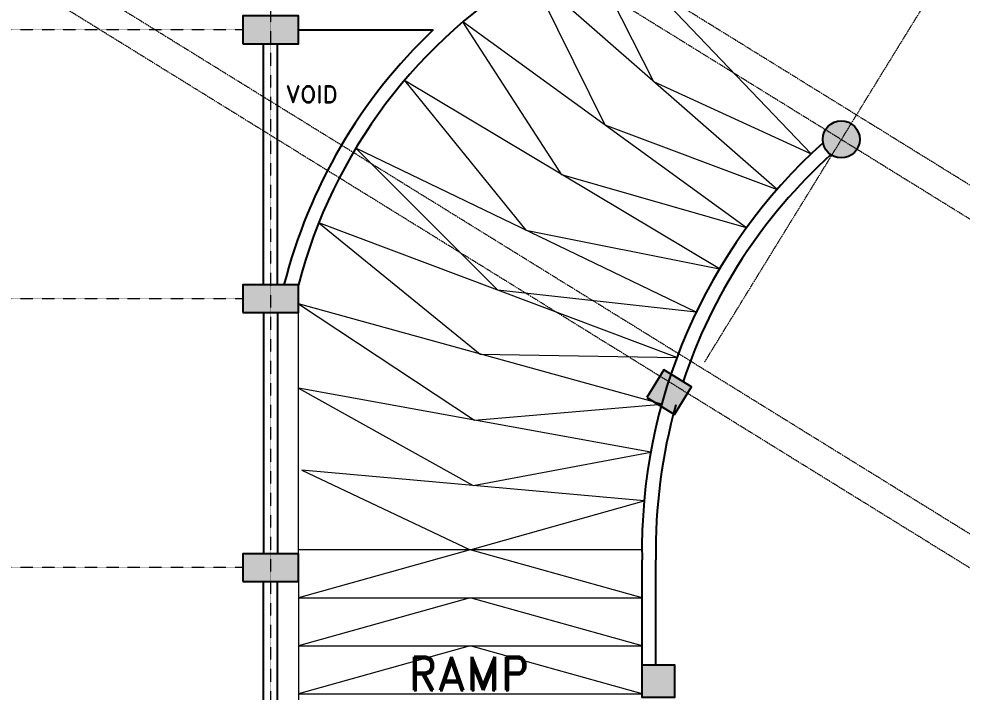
# Model space of a CAD drawing. Header units: inches. Extents: x -110725 to 51121, y 8404 to 44825.
# Drawn here: x -31697 to -31087, y 21380 to 21815 of the extents above; entities that cross this region are included whole.
import ezdxf

# ---------------------------------------------------------------- set-up
doc = ezdxf.new("R2010")
doc.units = ezdxf.units.IN
doc.header["$LTSCALE"] = 0.1
doc.header["$MEASUREMENT"] = 0
doc.linetypes.add('CENTER', pattern=[2, 1.25, -0.25, 0.25, -0.25])
doc.layers.get('0').update_dxf_attribs({"color": 1, "lineweight": 0})
doc.layers.get('Defpoints').update_dxf_attribs({"lineweight": 0})
for name, color, linetype, lineweight in [('CAR', 4, 'Continuous', 0), ('dim', 252, 'Continuous', 0), ('GRID', 8, 'CENTER', 0), ('ramp', 3, 'Continuous', 20), ('TEXT', 3, 'Continuous', 0), ('WALL', 7, 'Continuous', 0)]:
    doc.layers.add(name, color=color, linetype=linetype, lineweight=lineweight)
for name, color, linetype in [('Column Hatch', 7, 'Continuous'), ('COLUMNS', 200, 'Continuous'), ('GF', 1, 'Continuous')]:
    doc.layers.add(name, color=color, linetype=linetype)
doc.styles.add('EHSAN', font='arial.ttf', dxfattribs={"height": 54})
doc.styles.add('ROMAND', font='romand.shx')
doc.dimstyles.new('DIM1', dxfattribs={"dimtxt": 54, "dimasz": 6, "dimexe": 6, "dimexo": 3, "dimgap": 1, "dimtad": 0, "dimzin": 0, "dimdsep": 46, "dimlunit": 4, "dimtxsty": 'EHSAN', "dimblk": 'ARCHTICK', "dimcen": 3, "dimdle": 6, "dimclrd": 4, "dimclre": 4, "dimclrt": 6, "dimadec": 0, "dimazin": 0, "dimtfac": 1, "dimtofl": 0, "dimtmove": 1, "dimatfit": 3, "dimldrblk": 'ARCHTICK', "dimfxl": 4, "dimtolj": 1, "dimtzin": 3, "dimlwd": -1, "dimlwe": -1, "dimarcsym": 0})

# ---------------------------------------------------------------- blocks, each defined once
blk = doc.blocks.new('_ArchTick')
at = {"color": 0, "linetype": 'ByBlock', "const_width": 0.15}
blk.add_lwpolyline([(-0.5, -0.5), (0.5, 0.5)], dxfattribs=at)
blk = doc.blocks.new('*D34')
at = {"layer": 'Defpoints', "color": 0, "transparency": 16777216}
for p in [(-31746.87, 23059.65), (-31889.66, 22829.58), (-28289.23, 20595.18, 1175.74)]:
    blk.add_point(p, dxfattribs=at)
at = {"layer": 'dim', "color": 4, "transparency": 16777216}
for p, q in [((-31767.27, 23072.31), (-30060.86, 22013.32)), ((-31888.08, 22832.13), (-31743.71, 23064.75)), ((-28126.06, 20812.6), (-29832.47, 21871.59)), ((-28287.65, 20597.73), (-28143.29, 20830.35))]:
    blk.add_line(p, q, dxfattribs=at)
at = {"layer": 'dim', "color": 4, "transparency": 16777216, "xscale": 24, "yscale": 24, "zscale": 24}
for p, rotation in [((-31746.87, 23059.65), 148.1765203500402), ((-28146.45, 20825.25), 328.1765203500402)]:
    blk.add_blockref('_ArchTick', p, dxfattribs=dict(at, rotation=rotation))
at = {"layer": 'dim', "color": 6, "transparency": 16777216, "insert": (-29946.66, 21942.45), "char_height": 54, "attachment_point": 5, "rotation": 328.17652, "style": 'EHSAN'}
blk.add_mtext('\\A1;353\'-1{\\H1.000000x;\\S1/2;}"', dxfattribs=at)

msp = doc.modelspace()

# ---------------------------------------------------------------- hatches: boundary and pattern name
at = {"layer": 'Column Hatch'}
for points in [[(-31516.37464, 21817.2792), (-31552.37464, 21817.2792), (-31552.37464, 21799.2792), (-31516.37464, 21799.2792)], [(-31516.37464, 21817.2792), (-31552.37464, 21817.2792), (-31552.37464, 21799.2792), (-31516.37464, 21799.2792)], [(-31152.90616, 21737.40973, 1), (-31176.90616, 21737.40973, 1)], [(-31152.90616, 21737.40973, 1), (-31176.90616, 21737.40973, 1)], [(-31516.37464, 21643.2792), (-31552.37464, 21643.2792), (-31552.37464, 21625.2792), (-31516.37464, 21625.2792)], [(-31516.37464, 21643.2792), (-31552.37464, 21643.2792), (-31552.37464, 21625.2792), (-31516.37464, 21625.2792)], [(-31261.87392, 21577.28521), (-31279.73426, 21588.33108), (-31290.73498, 21570.4429), (-31272.87464, 21559.39703)], [(-31261.87392, 21577.28521), (-31279.73426, 21588.33108), (-31290.73498, 21570.4429), (-31272.87464, 21559.39703)], [(-31516.37464, 21469.2792), (-31552.37464, 21469.2792), (-31552.37464, 21451.2792), (-31516.37464, 21451.2792)], [(-31516.37464, 21469.2792), (-31552.37464, 21469.2792), (-31552.37464, 21451.2792), (-31516.37464, 21451.2792)], [(-31272.87464, 21397.2792), (-31293.87464, 21397.2792), (-31293.87464, 21376.2792), (-31272.87464, 21376.2792)], [(-31272.87464, 21397.2792), (-31293.87464, 21397.2792), (-31293.87464, 21376.2792), (-31272.87464, 21376.2792)]]:
    msp.add_hatch(color=256, dxfattribs=at).paths.add_polyline_path(points)

# ---------------------------------------------------------------- linework, layer by layer
at = {"layer": 'CAR', "linetype": 'Continuous'}
msp.add_circle((-33960.35096, 21924.4645, 27.16259), 11425.94255, dxfattribs=at)
at = {"layer": 'COLUMNS', "elevation": 1.07221}
for points in [[(-31552.37464, 21799.2792), (-31516.37464, 21799.2792), (-31516.37464, 21817.2792), (-31552.37464, 21817.2792)], [(-31552.37464, 21799.2792), (-31516.37464, 21799.2792), (-31516.37464, 21817.2792), (-31552.37464, 21817.2792)], [(-31552.37464, 21625.2792), (-31516.37464, 21625.2792), (-31516.37464, 21643.2792), (-31552.37464, 21643.2792)], [(-31552.37464, 21625.2792), (-31516.37464, 21625.2792), (-31516.37464, 21643.2792), (-31552.37464, 21643.2792)], [(-31290.73498, 21570.4429), (-31272.87464, 21559.39703), (-31261.87392, 21577.28521), (-31279.73426, 21588.33108)], [(-31290.73498, 21570.4429), (-31272.87464, 21559.39703), (-31261.87392, 21577.28521), (-31279.73426, 21588.33108)], [(-31552.37464, 21451.2792), (-31516.37464, 21451.2792), (-31516.37464, 21469.2792), (-31552.37464, 21469.2792)], [(-31552.37464, 21451.2792), (-31516.37464, 21451.2792), (-31516.37464, 21469.2792), (-31552.37464, 21469.2792)], [(-31293.87464, 21397.2792), (-31272.87464, 21397.2792), (-31272.87464, 21376.2792), (-31293.87464, 21376.2792)], [(-31293.87464, 21397.2792), (-31272.87464, 21397.2792), (-31272.87464, 21376.2792), (-31293.87464, 21376.2792)]]:
    msp.add_lwpolyline(points, close=True, dxfattribs=at)
at = {"layer": 'COLUMNS'}
msp.add_circle((-31164.90616, 21737.40973, 1.07221), 12, dxfattribs=at)
msp.add_circle((-31164.90616, 21737.40973, 1.07221), 12, dxfattribs=at)
at = {"layer": 'GF'}
for p, q in [((-31516.37464, 21808.2792, 1.07221), (-31429.08192, 21808.2792, 1.07221)), ((-31538.87464, 21643.2792, 1.07221), (-31538.87464, 21799.2792, 1.07221)), ((-31538.87464, 21643.2792, 1.07221), (-31538.87464, 21799.2792, 1.07221)), ((-31529.87464, 21643.2792, 1.07221), (-31529.87464, 21799.2792, 1.07221)), ((-31529.87464, 21643.2792, 1.07221), (-31529.87464, 21799.2792, 1.07221)), ((-31538.87464, 21625.2792, 1.07221), (-31538.87464, 21469.2792, 1.07221)), ((-31529.87464, 21625.2792, 1.07221), (-31529.87464, 21469.2792, 1.07221)), ((-31293.87464, 21397.2792, 1.07221), (-31293.87464, 21465.23271, 1.07221)), ((-31284.87464, 21397.2792, 1.07221), (-31284.87464, 21465.31549, 1.07221)), ((-31538.87464, 21295.2792, 1.07221), (-31538.87464, 21451.2792, 1.07221)), ((-31529.87464, 21295.2792, 1.07221), (-31529.87464, 21451.2792, 1.07221))]:
    msp.add_line(p, q, dxfattribs=at)
for centre, radius, start, end in [((-31192.26748, 21558.88883, 1.07221), 334.91371, 120.53986716, 165.40550015), ((-31192.26748, 21558.88883, 1.07221), 343.91371, 133.51834688, 165.79556652), ((-30939.32823, 21471.7139, 1.07221), 354.60565, 132.01900245, 181.04726376), ((-30939.32823, 21471.7139, 1.07221), 345.60565, 132.25251949, 161.62674173), ((-30939.32823, 21471.7139, 1.07221), 345.60565, 164.25027139, 181.06081253)]:
    msp.add_arc(centre, radius, start, end, dxfattribs=at)
at = {"layer": 'GRID'}
for p, q in [((-32347.5035, 22490.8161), (-28778.6211, 20283.61198)), ((-31534.37464, 22482.67175), (-31534.37464, 20401.46031)), ((-31534.37464, 22482.67175, 1.07221), (-31534.37464, 20401.46031, 1.07221)), ((-32357.36725, 22474.89692, 1.07221), (-28788.48485, 20267.6928, 1.07221)), ((-32448.49398, 22327.52213), (-28880.434, 20120.82663)), ((-32458.35773, 22311.60294, 1.07221), (-28890.29775, 20104.90745, 1.07221)), ((-30834.70423, 22274.23903), (-31253.51747, 21593.21054)), ((-30834.70423, 22274.23903, 1.07221), (-31253.51747, 21593.21054, 1.07221)), ((-31552.37464, 21808.2792), (-32598.97302, 21808.2792)), ((-31552.37464, 21808.2792, 1.07221), (-32598.97302, 21808.2792, 1.07221)), ((-31552.37464, 21634.2792), (-32598.97302, 21634.2792)), ((-31552.37464, 21634.2792, 1.07221), (-32598.97302, 21634.2792, 1.07221)), ((-31552.37464, 21460.2792), (-32598.97302, 21460.2792)), ((-31552.37464, 21460.2792, 1.07221), (-32598.97302, 21460.2792, 1.07221))]:
    msp.add_line(p, q, dxfattribs=at)
at = {"layer": 'ramp'}
for p, q in [((-31184.38295, 21728.02104), (-31351.44906, 21902.75849)), ((-31351.44906, 21902.75849), (-31286.4328, 21774.97002)), ((-31184.38295, 21728.02104, 1.07221), (-31351.44906, 21902.75849, 1.07221)), ((-31351.44906, 21902.75849, 1.07221), (-31286.4328, 21774.97002, 1.07221)), ((-31206.37163, 21705.02269), (-31366.49397, 21844.91736)), ((-31366.49397, 21844.91736), (-31318.00749, 21746.84048)), ((-31206.37163, 21705.02269, 1.07221), (-31366.49397, 21844.91736, 1.07221)), ((-31366.49397, 21844.91736, 1.07221), (-31318.00749, 21746.84048, 1.07221)), ((-31226.21023, 21680.14587), (-31409.80476, 21813.5351)), ((-31345.73371, 21714.52987), (-31409.80476, 21813.5351)), ((-31226.21023, 21680.14587, 1.07221), (-31409.80476, 21813.5351, 1.07221)), ((-31345.73371, 21714.52987, 1.07221), (-31409.80476, 21813.5351, 1.07221)), ((-31243.73902, 21653.59088), (-31447.7284, 21775.46886)), ((-31447.7284, 21775.46886), (-31368.98978, 21678.62799)), ((-31243.73902, 21653.59088, 1.07221), (-31447.7284, 21775.46886, 1.07221)), ((-31447.7284, 21775.46886, 1.07221), (-31368.98978, 21678.62799, 1.07221)), ((-31286.4328, 21774.97002), (-31184.38295, 21728.02104)), ((-31286.4328, 21774.97002, 1.07221), (-31184.38295, 21728.02104, 1.07221)), ((-31318.00749, 21746.84048), (-31206.37163, 21705.02269)), ((-31318.00749, 21746.84048, 1.07221), (-31206.37163, 21705.02269, 1.07221)), ((-31258.81688, 21625.57152), (-31479.16268, 21731.68447)), ((-31387.2615, 21639.82607), (-31479.16268, 21731.68447)), ((-31258.81688, 21625.57152, 1.07221), (-31479.16268, 21731.68447, 1.07221)), ((-31387.2615, 21639.82607, 1.07221), (-31479.16268, 21731.68447, 1.07221)), ((-31226.21023, 21680.14587), (-31345.73371, 21714.52987)), ((-31226.21023, 21680.14587, 1.07221), (-31345.73371, 21714.52987, 1.07221)), ((-31271.3224, 21596.31339), (-31503.20061, 21683.33874)), ((-31503.20061, 21683.33874), (-31398.76477, 21598.51033)), ((-31271.3224, 21596.31339, 1.07221), (-31503.20061, 21683.33874, 1.07221)), ((-31503.20061, 21683.33874, 1.07221), (-31398.76477, 21598.51033, 1.07221)), ((-31368.98978, 21678.62799), (-31243.73902, 21653.59088)), ((-31368.98978, 21678.62799, 1.07221), (-31243.73902, 21653.59088, 1.07221)), ((-31258.81688, 21625.57152), (-31387.2615, 21639.82607)), ((-31258.81688, 21625.57152, 1.07221), (-31387.2615, 21639.82607, 1.07221)), ((-31281.1549, 21566.05207), (-31516.37464, 21630.96859)), ((-31516.37464, 21630.96859), (-31402.30493, 21555.73178)), ((-31281.1549, 21566.05207, 1.07221), (-31516.37464, 21630.96859, 1.07221)), ((-31516.37464, 21630.96859, 1.07221), (-31402.30493, 21555.73178, 1.07221)), ((-31516.37464, 21469.2792), (-31516.37464, 21625.2792)), ((-31516.37464, 21469.2792, 1.07221), (-31516.37464, 21625.2792, 1.07221)), ((-31398.76477, 21598.51033), (-31271.3224, 21596.31339)), ((-31398.76477, 21598.51033, 1.07221), (-31271.3224, 21596.31339, 1.07221)), ((-31288.23522, 21535.03118), (-31516.37464, 21576.43238)), ((-31516.37464, 21576.43238), (-31403.27898, 21513.47022)), ((-31288.23522, 21535.03118, 1.07221), (-31516.37464, 21576.43238, 1.07221)), ((-31516.37464, 21576.43238, 1.07221), (-31403.27898, 21513.47022, 1.07221)), ((-31402.30493, 21555.73178), (-31281.1549, 21566.05207)), ((-31402.30493, 21555.73178, 1.07221), (-31281.1549, 21566.05207, 1.07221)), ((-31403.27898, 21513.47022), (-31288.23522, 21535.03118)), ((-31403.27898, 21513.47022, 1.07221), (-31288.23522, 21535.03118, 1.07221)), ((-31292.50634, 21503.5005), (-31514.05162, 21523.43994)), ((-31514.05162, 21523.43994), (-31405.15426, 21471.7139)), ((-31292.50634, 21503.5005, 1.07221), (-31514.05162, 21523.43994, 1.07221)), ((-31514.05162, 21523.43994, 1.07221), (-31405.15426, 21471.7139, 1.07221)), ((-31405.15426, 21471.7139), (-31292.50634, 21503.5005)), ((-31405.15426, 21471.7139, 1.07221), (-31292.50634, 21503.5005, 1.07221)), ((-31293.93388, 21471.7139), (-31516.37464, 21471.7139)), ((-31293.93388, 21471.7139), (-31516.37464, 21471.7139)), ((-31293.93388, 21471.7139, 1.07221), (-31516.37464, 21471.7139, 1.07221)), ((-31293.93388, 21471.7139, 1.07221), (-31516.37464, 21471.7139, 1.07221)), ((-31516.37464, 21451.2792), (-31516.37464, 21295.2792)), ((-31516.37464, 21451.2792, 1.07221), (-31516.37464, 21295.2792, 1.07221))]:
    msp.add_line(p, q, dxfattribs=at)
at = {"layer": 'ramp', "elevation": 1.07221}
for points in [[(-31405.15426, 21471.7139), (-31516.37464, 21440.65159), (-31293.87464, 21440.65159)], [(-31405.15426, 21471.7139), (-31516.37464, 21440.65159), (-31293.87464, 21440.65159)], [(-31405.15426, 21440.65159), (-31516.37464, 21409.58927), (-31293.87464, 21409.58927)], [(-31405.15426, 21440.65159), (-31516.37464, 21409.58927), (-31293.87464, 21409.58927)], [(-31405.15426, 21409.58927), (-31516.37464, 21378.52696), (-31293.87464, 21378.52696)], [(-31405.15426, 21409.58927), (-31516.37464, 21378.52696), (-31293.87464, 21378.52696)]]:
    msp.add_lwpolyline(points, close=True, dxfattribs=at)
at = {"layer": 'WALL'}
for p, q in [((-31516.37464, 21808.2792), (-31429.08192, 21808.2792)), ((-31538.87464, 21643.2792), (-31538.87464, 21799.2792)), ((-31538.87464, 21643.2792), (-31538.87464, 21799.2792)), ((-31529.87464, 21643.2792), (-31529.87464, 21799.2792)), ((-31529.87464, 21643.2792), (-31529.87464, 21799.2792)), ((-31538.87464, 21625.2792), (-31538.87464, 21469.2792)), ((-31529.87464, 21625.2792), (-31529.87464, 21469.2792)), ((-31293.87464, 21397.2792), (-31293.87464, 21465.23271)), ((-31284.87464, 21397.2792), (-31284.87464, 21465.31549)), ((-31538.87464, 21295.2792), (-31538.87464, 21451.2792)), ((-31529.87464, 21295.2792), (-31529.87464, 21451.2792))]:
    msp.add_line(p, q, dxfattribs=at)
for centre, radius, start, end in [((-31192.26748, 21558.88883, 1.07221), 334.91371, 120.53986716, 165.40550015), ((-31192.26748, 21558.88883, 1.07221), 343.91371, 133.51834688, 165.79556652), ((-30939.32823, 21471.7139, 1.07221), 354.60565, 132.01900245, 181.04726376), ((-30939.32823, 21471.7139, 1.07221), 345.60565, 132.25251949, 161.62674173), ((-30939.32823, 21471.7139, 1.07221), 345.60565, 164.25027139, 181.06081253)]:
    msp.add_arc(centre, radius, start, end, dxfattribs=at)

# ---------------------------------------------------------------- texts
at = {"layer": 'TEXT', "style": 'ROMAND'}
for s, height, p in [('VOID', 10.877877, (-31524.41363, 21761.10337)), ('VOID', 10.877877, (-31524.41363, 21761.10337, 1.07221)), ('RAMP', 21.755754, (-31445.13175, 21380.88046)), ('RAMP', 21.755754, (-31445.13175, 21380.88046, 1.07221))]:
    msp.add_text(s, height=height, dxfattribs=at).set_placement(p)

# ---------------------------------------------------------------- dimensions: what is measured, and where the dimension line sits
at = {"layer": 'dim'}
dim = msp.add_linear_dim(base=(-31746.87488, 23059.65468, -1174.66297), p1=(-28289.2318, 20595.17907, 1.07221), p2=(-31889.65736, 22829.58067, -1174.66297), angle=148.17652035, dimstyle='DIM1', override={"dimtxt": 36, "dimasz": 24, "dimdle": 24}, dxfattribs=at)
dim.commit()
dim.dimension.update_dxf_attribs({"geometry": '*D34', "text_midpoint": (-29946.66209, 21942.45388, -1174.66297), "dimtype": 161})

doc.saveas('drawing.dxf')
